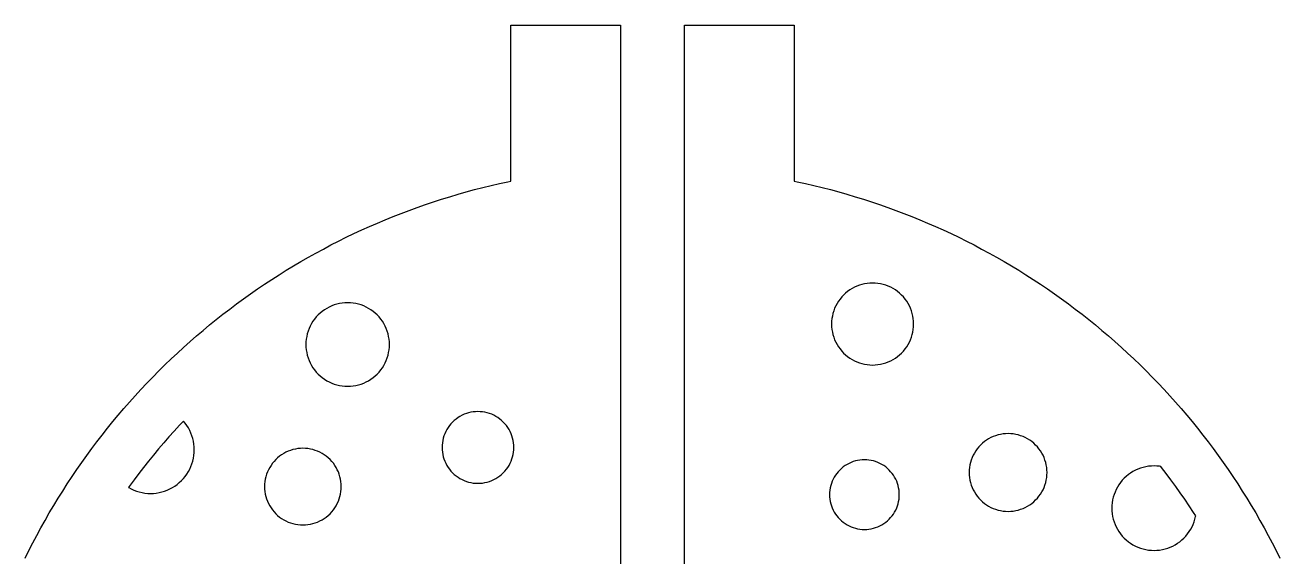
# Model space of a CAD drawing. Header units: millimetres. Extents: x -34 to 108, y -34 to 42.
# Drawn here: x -31 to 31, y 15.2 to 41.5 of the extents above; entities that cross this region are included whole.
import ezdxf

# ---------------------------------------------------------------- set-up
doc = ezdxf.new("R2010")
doc.units = ezdxf.units.MM
doc.layers.add('CUT', color=1, linetype='Continuous')

msp = doc.modelspace()

# ---------------------------------------------------------------- linework, layer by layer
at = {"layer": 'CUT'}
for points in [[(-31.004, 15.132), (-30.816, 15.512), (-30.624, 15.889), (-30.426, 16.263), (-30.224, 16.635), (-30.018, 17.005), (-29.807, 17.372), (-29.592, 17.737), (-29.372, 18.098), (-29.147, 18.457), (-28.919, 18.814), (-28.686, 19.167), (-28.448, 19.518), (-28.207, 19.865), (-27.961, 20.21), (-27.711, 20.552), (-27.456, 20.89), (-27.198, 21.225), (-26.935, 21.558), (-26.669, 21.887), (-26.398, 22.212), (-26.124, 22.534), (-25.845, 22.853), (-25.563, 23.169), (-25.277, 23.481), (-24.987, 23.789), (-24.693, 24.094), (-24.395, 24.395), (-24.094, 24.693), (-23.789, 24.987), (-23.481, 25.277), (-23.169, 25.563), (-22.853, 25.845), (-22.534, 26.124), (-22.212, 26.398), (-21.887, 26.669), (-21.558, 26.935), (-21.225, 27.198), (-20.89, 27.456), (-20.552, 27.711), (-20.21, 27.961), (-19.865, 28.207), (-19.518, 28.448), (-19.167, 28.686), (-18.814, 28.919), (-18.457, 29.147), (-18.098, 29.372), (-17.737, 29.592), (-17.372, 29.807), (-17.005, 30.018), (-16.635, 30.224), (-16.263, 30.426), (-15.889, 30.624), (-15.512, 30.816), (-15.132, 31.004), (-14.751, 31.188), (-14.367, 31.366), (-13.981, 31.54), (-13.593, 31.709), (-13.203, 31.874), (-12.81, 32.033), (-12.416, 32.188), (-12.02, 32.338), (-11.623, 32.483), (-11.223, 32.623), (-10.822, 32.759), (-10.419, 32.889), (-10.015, 33.014), (-9.609, 33.135), (-9.202, 33.25), (-8.793, 33.361), (-8.383, 33.466), (-7.972, 33.566), (-7.559, 33.662), (-7.145, 33.752), (-7, 33.782), (-7, 41.5), (-1.587, 41.5), (-1.587, 3.5)], [(1.587, 3.5), (1.587, 41.5), (7, 41.5), (7, 33.782), (7.145, 33.752), (7.559, 33.662), (7.972, 33.566), (8.383, 33.466), (8.793, 33.361), (9.202, 33.25), (9.609, 33.135), (10.015, 33.014), (10.419, 32.889), (10.822, 32.759), (11.223, 32.623), (11.623, 32.483), (12.02, 32.338), (12.416, 32.188), (12.81, 32.033), (13.203, 31.874), (13.593, 31.709), (13.981, 31.54), (14.367, 31.366), (14.751, 31.188), (15.132, 31.004), (15.512, 30.816), (15.889, 30.624), (16.263, 30.426), (16.635, 30.224), (17.005, 30.018), (17.372, 29.807), (17.737, 29.592), (18.098, 29.372), (18.457, 29.147), (18.814, 28.919), (19.167, 28.686), (19.518, 28.448), (19.865, 28.207), (20.21, 27.961), (20.552, 27.711), (20.89, 27.456), (21.225, 27.198), (21.558, 26.935), (21.887, 26.669), (22.212, 26.398), (22.534, 26.124), (22.853, 25.845), (23.169, 25.563), (23.481, 25.277), (23.789, 24.987), (24.094, 24.693), (24.395, 24.395), (24.693, 24.094), (24.987, 23.789), (25.277, 23.481), (25.563, 23.169), (25.845, 22.853), (26.124, 22.534), (26.398, 22.212), (26.669, 21.887), (26.935, 21.558), (27.198, 21.225), (27.456, 20.89), (27.711, 20.552), (27.961, 20.21), (28.207, 19.865), (28.448, 19.518), (28.686, 19.167), (28.919, 18.814), (29.147, 18.457), (29.372, 18.098), (29.592, 17.737), (29.807, 17.372), (30.018, 17.005), (30.224, 16.635), (30.426, 16.263), (30.624, 15.889), (30.816, 15.512), (31.004, 15.132)]]:
    msp.add_lwpolyline(points, dxfattribs=at)
for points in [[(12.75, 25.94), (12.796, 26.064), (12.835, 26.191), (12.865, 26.321), (12.887, 26.452), (12.9, 26.584), (12.904, 26.716), (12.9, 26.849), (12.887, 26.981), (12.865, 27.112), (12.835, 27.241), (12.796, 27.368), (12.75, 27.492), (12.695, 27.613), (12.632, 27.73), (12.562, 27.843), (12.485, 27.951), (12.401, 28.054), (12.31, 28.15), (12.213, 28.241), (12.11, 28.325), (12.003, 28.403), (11.89, 28.473), (11.773, 28.535), (11.652, 28.59), (11.528, 28.637), (11.401, 28.675), (11.272, 28.705), (11.141, 28.727), (11.009, 28.74), (10.876, 28.744), (10.743, 28.74), (10.611, 28.727), (10.48, 28.705), (10.351, 28.675), (10.224, 28.637), (10.1, 28.59), (9.979, 28.535), (9.862, 28.473), (9.749, 28.403), (9.641, 28.325), (9.539, 28.241), (9.442, 28.15), (9.351, 28.054), (9.267, 27.951), (9.19, 27.843), (9.12, 27.73), (9.057, 27.613), (9.002, 27.492), (8.955, 27.368), (8.917, 27.241), (8.887, 27.112), (8.865, 26.981), (8.852, 26.849), (8.848, 26.716), (8.852, 26.584), (8.865, 26.452), (8.887, 26.321), (8.917, 26.191), (8.955, 26.064), (9.002, 25.94), (9.057, 25.819), (9.12, 25.702), (9.19, 25.59), (9.267, 25.482), (9.351, 25.379), (9.442, 25.282), (9.539, 25.192), (9.641, 25.107), (9.749, 25.03), (9.862, 24.96), (9.979, 24.897), (10.1, 24.843), (10.224, 24.796), (10.351, 24.757), (10.48, 24.727), (10.611, 24.706), (10.743, 24.693), (10.876, 24.688), (11.009, 24.693), (11.141, 24.706), (11.272, 24.727), (11.401, 24.757), (11.528, 24.796), (11.652, 24.843), (11.773, 24.897), (11.89, 24.96), (12.003, 25.03), (12.11, 25.107), (12.213, 25.192), (12.31, 25.282), (12.401, 25.379), (12.485, 25.482), (12.562, 25.59), (12.632, 25.702), (12.695, 25.819), (12.75, 25.94)], [(-13.108, 25.039), (-13.068, 25.168), (-13.038, 25.3), (-13.016, 25.433), (-13.003, 25.568), (-12.998, 25.703), (-13.003, 25.838), (-13.016, 25.972), (-13.038, 26.105), (-13.068, 26.237), (-13.108, 26.366), (-13.155, 26.493), (-13.211, 26.616), (-13.275, 26.735), (-13.346, 26.85), (-13.425, 26.96), (-13.511, 27.064), (-13.603, 27.163), (-13.702, 27.255), (-13.806, 27.341), (-13.916, 27.42), (-14.031, 27.491), (-14.15, 27.555), (-14.273, 27.61), (-14.399, 27.658), (-14.529, 27.697), (-14.66, 27.728), (-14.794, 27.75), (-14.928, 27.763), (-15.063, 27.768), (-15.198, 27.763), (-15.333, 27.75), (-15.466, 27.728), (-15.598, 27.697), (-15.727, 27.658), (-15.853, 27.61), (-15.976, 27.555), (-16.096, 27.491), (-16.21, 27.42), (-16.32, 27.341), (-16.425, 27.255), (-16.523, 27.163), (-16.616, 27.064), (-16.701, 26.96), (-16.78, 26.85), (-16.852, 26.735), (-16.915, 26.616), (-16.971, 26.493), (-17.019, 26.366), (-17.058, 26.237), (-17.089, 26.105), (-17.111, 25.972), (-17.124, 25.838), (-17.128, 25.703), (-17.124, 25.568), (-17.111, 25.433), (-17.089, 25.3), (-17.058, 25.168), (-17.019, 25.039), (-16.971, 24.912), (-16.915, 24.789), (-16.852, 24.67), (-16.78, 24.555), (-16.701, 24.445), (-16.616, 24.341), (-16.523, 24.242), (-16.425, 24.15), (-16.32, 24.064), (-16.21, 23.986), (-16.096, 23.914), (-15.976, 23.85), (-15.853, 23.795), (-15.727, 23.747), (-15.598, 23.708), (-15.466, 23.677), (-15.333, 23.655), (-15.198, 23.642), (-15.063, 23.638), (-14.928, 23.642), (-14.794, 23.655), (-14.66, 23.677), (-14.529, 23.708), (-14.399, 23.747), (-14.273, 23.795), (-14.15, 23.85), (-14.031, 23.914), (-13.916, 23.986), (-13.806, 24.064), (-13.702, 24.15), (-13.603, 24.242), (-13.511, 24.341), (-13.425, 24.445), (-13.346, 24.555), (-13.275, 24.67), (-13.211, 24.789), (-13.155, 24.912), (-13.108, 25.039)], [(-6.987, 19.933), (-6.946, 20.041), (-6.913, 20.152), (-6.886, 20.265), (-6.867, 20.38), (-6.856, 20.495), (-6.852, 20.611), (-6.856, 20.727), (-6.867, 20.843), (-6.886, 20.957), (-6.913, 21.07), (-6.946, 21.181), (-6.987, 21.29), (-7.035, 21.396), (-7.09, 21.498), (-7.151, 21.597), (-7.219, 21.691), (-7.292, 21.781), (-7.372, 21.865), (-7.457, 21.945), (-7.546, 22.018), (-7.641, 22.086), (-7.739, 22.147), (-7.841, 22.202), (-7.947, 22.25), (-8.056, 22.291), (-8.167, 22.324), (-8.28, 22.351), (-8.394, 22.37), (-8.51, 22.381), (-8.626, 22.385), (-8.742, 22.381), (-8.857, 22.37), (-8.972, 22.351), (-9.085, 22.324), (-9.196, 22.291), (-9.305, 22.25), (-9.41, 22.202), (-9.513, 22.147), (-9.611, 22.086), (-9.706, 22.018), (-9.795, 21.945), (-9.88, 21.865), (-9.959, 21.781), (-10.033, 21.691), (-10.101, 21.597), (-10.162, 21.498), (-10.217, 21.396), (-10.265, 21.29), (-10.305, 21.181), (-10.339, 21.07), (-10.365, 20.957), (-10.384, 20.843), (-10.396, 20.727), (-10.4, 20.611), (-10.396, 20.495), (-10.384, 20.38), (-10.365, 20.265), (-10.339, 20.152), (-10.305, 20.041), (-10.265, 19.933), (-10.217, 19.827), (-10.162, 19.724), (-10.101, 19.626), (-10.033, 19.532), (-9.959, 19.442), (-9.88, 19.357), (-9.795, 19.278), (-9.706, 19.204), (-9.611, 19.137), (-9.513, 19.075), (-9.41, 19.021), (-9.305, 18.973), (-9.196, 18.932), (-9.085, 18.898), (-8.972, 18.872), (-8.857, 18.853), (-8.742, 18.841), (-8.626, 18.838), (-8.51, 18.841), (-8.394, 18.853), (-8.28, 18.872), (-8.167, 18.898), (-8.056, 18.932), (-7.947, 18.973), (-7.841, 19.021), (-7.739, 19.075), (-7.641, 19.137), (-7.546, 19.204), (-7.457, 19.278), (-7.372, 19.357), (-7.292, 19.442), (-7.219, 19.532), (-7.151, 19.626), (-7.09, 19.724), (-7.035, 19.827), (-6.987, 19.933)], [(-22.812, 19.67), (-22.762, 19.802), (-22.721, 19.937), (-22.689, 20.075), (-22.666, 20.214), (-22.652, 20.355), (-22.648, 20.496), (-22.652, 20.637), (-22.666, 20.778), (-22.689, 20.917), (-22.721, 21.055), (-22.762, 21.19), (-22.812, 21.322), (-22.87, 21.451), (-22.937, 21.575), (-23.012, 21.695), (-23.094, 21.81), (-23.18, 21.915), (-23.372, 21.711), (-23.636, 21.423), (-23.897, 21.131), (-24.155, 20.836), (-24.409, 20.538), (-24.659, 20.237), (-24.905, 19.933), (-25.148, 19.626), (-25.387, 19.316), (-25.622, 19.003), (-25.854, 18.687), (-25.893, 18.632), (-25.885, 18.627), (-25.761, 18.56), (-25.632, 18.502), (-25.5, 18.452), (-25.365, 18.411), (-25.227, 18.379), (-25.088, 18.356), (-24.947, 18.342), (-24.806, 18.338), (-24.665, 18.342), (-24.524, 18.356), (-24.385, 18.379), (-24.248, 18.411), (-24.112, 18.452), (-23.98, 18.502), (-23.852, 18.56), (-23.727, 18.627), (-23.607, 18.701), (-23.492, 18.784), (-23.383, 18.873), (-23.28, 18.97), (-23.183, 19.073), (-23.094, 19.182), (-23.012, 19.297), (-22.937, 19.417), (-22.87, 19.541), (-22.812, 19.67)], [(19.35, 18.637), (19.394, 18.754), (19.431, 18.875), (19.46, 18.997), (19.48, 19.122), (19.492, 19.247), (19.497, 19.372), (19.492, 19.498), (19.48, 19.623), (19.46, 19.748), (19.431, 19.87), (19.394, 19.991), (19.35, 20.108), (19.298, 20.223), (19.239, 20.334), (19.172, 20.441), (19.099, 20.543), (19.019, 20.64), (18.933, 20.732), (18.842, 20.818), (18.744, 20.898), (18.642, 20.971), (18.535, 21.038), (18.424, 21.097), (18.31, 21.149), (18.192, 21.193), (18.071, 21.23), (17.949, 21.258), (17.825, 21.279), (17.7, 21.291), (17.574, 21.295), (17.448, 21.291), (17.323, 21.279), (17.199, 21.258), (17.076, 21.23), (16.956, 21.193), (16.838, 21.149), (16.723, 21.097), (16.612, 21.038), (16.506, 20.971), (16.403, 20.898), (16.306, 20.818), (16.214, 20.732), (16.128, 20.64), (16.048, 20.543), (15.975, 20.441), (15.909, 20.334), (15.849, 20.223), (15.797, 20.108), (15.753, 19.991), (15.716, 19.87), (15.688, 19.748), (15.667, 19.623), (15.655, 19.498), (15.651, 19.372), (15.655, 19.247), (15.667, 19.122), (15.688, 18.997), (15.716, 18.875), (15.753, 18.754), (15.797, 18.637), (15.849, 18.522), (15.909, 18.411), (15.975, 18.304), (16.048, 18.202), (16.128, 18.105), (16.214, 18.013), (16.306, 17.927), (16.403, 17.847), (16.506, 17.774), (16.612, 17.707), (16.723, 17.648), (16.838, 17.596), (16.956, 17.552), (17.076, 17.515), (17.199, 17.487), (17.323, 17.466), (17.448, 17.454), (17.574, 17.45), (17.7, 17.454), (17.825, 17.466), (17.949, 17.487), (18.071, 17.515), (18.192, 17.552), (18.31, 17.596), (18.424, 17.648), (18.535, 17.707), (18.642, 17.774), (18.744, 17.847), (18.842, 17.927), (18.933, 18.013), (19.019, 18.105), (19.099, 18.202), (19.172, 18.304), (19.239, 18.411), (19.298, 18.522), (19.35, 18.637)], [(-15.481, 18.065), (-15.445, 18.184), (-15.417, 18.304), (-15.397, 18.427), (-15.385, 18.55), (-15.38, 18.674), (-15.385, 18.798), (-15.397, 18.921), (-15.417, 19.044), (-15.445, 19.164), (-15.481, 19.283), (-15.525, 19.399), (-15.576, 19.512), (-15.634, 19.621), (-15.7, 19.727), (-15.772, 19.827), (-15.851, 19.923), (-15.935, 20.014), (-16.026, 20.099), (-16.122, 20.177), (-16.223, 20.249), (-16.328, 20.315), (-16.437, 20.373), (-16.55, 20.425), (-16.666, 20.468), (-16.785, 20.504), (-16.906, 20.532), (-17.028, 20.553), (-17.151, 20.565), (-17.275, 20.569), (-17.399, 20.565), (-17.523, 20.553), (-17.645, 20.532), (-17.766, 20.504), (-17.884, 20.468), (-18, 20.425), (-18.113, 20.373), (-18.223, 20.315), (-18.328, 20.249), (-18.429, 20.177), (-18.524, 20.099), (-18.615, 20.014), (-18.7, 19.923), (-18.778, 19.827), (-18.851, 19.727), (-18.916, 19.621), (-18.975, 19.512), (-19.026, 19.399), (-19.069, 19.283), (-19.105, 19.164), (-19.134, 19.044), (-19.154, 18.921), (-19.166, 18.798), (-19.17, 18.674), (-19.166, 18.55), (-19.154, 18.427), (-19.134, 18.304), (-19.105, 18.184), (-19.069, 18.065), (-19.026, 17.949), (-18.975, 17.836), (-18.916, 17.727), (-18.851, 17.621), (-18.778, 17.521), (-18.7, 17.425), (-18.615, 17.334), (-18.524, 17.249), (-18.429, 17.171), (-18.328, 17.099), (-18.223, 17.033), (-18.113, 16.975), (-18, 16.923), (-17.884, 16.88), (-17.766, 16.844), (-17.645, 16.816), (-17.523, 16.795), (-17.399, 16.783), (-17.275, 16.779), (-17.151, 16.783), (-17.028, 16.795), (-16.906, 16.816), (-16.785, 16.844), (-16.666, 16.88), (-16.55, 16.923), (-16.437, 16.975), (-16.328, 17.033), (-16.223, 17.099), (-16.122, 17.171), (-16.026, 17.249), (-15.935, 17.334), (-15.851, 17.425), (-15.772, 17.521), (-15.7, 17.621), (-15.634, 17.727), (-15.576, 17.836), (-15.525, 17.949), (-15.481, 18.065)], [(12.106, 17.723), (12.138, 17.831), (12.164, 17.941), (12.182, 18.053), (12.193, 18.165), (12.197, 18.278), (12.193, 18.39), (12.182, 18.502), (12.164, 18.614), (12.138, 18.724), (12.106, 18.832), (12.066, 18.937), (12.019, 19.04), (11.966, 19.139), (11.907, 19.235), (11.841, 19.327), (11.769, 19.414), (11.692, 19.496), (11.61, 19.573), (11.523, 19.645), (11.431, 19.711), (11.335, 19.77), (11.236, 19.823), (11.133, 19.87), (11.027, 19.91), (10.92, 19.942), (10.81, 19.968), (10.698, 19.986), (10.586, 19.997), (10.473, 20.001), (10.361, 19.997), (10.248, 19.986), (10.137, 19.968), (10.027, 19.942), (9.919, 19.91), (9.814, 19.87), (9.711, 19.823), (9.612, 19.77), (9.516, 19.711), (9.424, 19.645), (9.337, 19.573), (9.255, 19.496), (9.178, 19.414), (9.106, 19.327), (9.04, 19.235), (8.981, 19.139), (8.928, 19.04), (8.881, 18.937), (8.841, 18.832), (8.809, 18.724), (8.783, 18.614), (8.765, 18.502), (8.753, 18.39), (8.75, 18.278), (8.753, 18.165), (8.765, 18.053), (8.783, 17.941), (8.809, 17.831), (8.841, 17.723), (8.881, 17.618), (8.928, 17.515), (8.981, 17.416), (9.04, 17.32), (9.106, 17.228), (9.178, 17.141), (9.255, 17.059), (9.337, 16.982), (9.424, 16.91), (9.516, 16.844), (9.612, 16.785), (9.711, 16.732), (9.814, 16.685), (9.919, 16.645), (10.027, 16.613), (10.137, 16.587), (10.248, 16.569), (10.361, 16.558), (10.473, 16.554), (10.586, 16.558), (10.698, 16.569), (10.81, 16.587), (10.92, 16.613), (11.027, 16.645), (11.133, 16.685), (11.236, 16.732), (11.335, 16.785), (11.431, 16.844), (11.523, 16.91), (11.61, 16.982), (11.692, 17.059), (11.769, 17.141), (11.841, 17.228), (11.907, 17.32), (11.966, 17.416), (12.019, 17.515), (12.066, 17.618), (12.106, 17.723)], [(26.662, 16.684), (26.718, 16.809), (26.766, 16.937), (26.806, 17.068), (26.837, 17.201), (26.843, 17.235), (26.739, 17.396), (26.524, 17.723), (26.304, 18.047), (26.081, 18.368), (25.854, 18.687), (25.622, 19.003), (25.387, 19.316), (25.148, 19.626), (25.113, 19.671), (25.061, 19.679), (24.925, 19.693), (24.788, 19.697), (24.651, 19.693), (24.515, 19.679), (24.381, 19.657), (24.247, 19.626), (24.117, 19.587), (23.989, 19.538), (23.864, 19.482), (23.744, 19.417), (23.627, 19.345), (23.516, 19.266), (23.411, 19.179), (23.311, 19.085), (23.217, 18.986), (23.131, 18.88), (23.051, 18.769), (22.979, 18.653), (22.914, 18.532), (22.858, 18.408), (22.81, 18.28), (22.77, 18.149), (22.739, 18.016), (22.717, 17.881), (22.703, 17.745), (22.699, 17.608), (22.703, 17.472), (22.717, 17.336), (22.739, 17.201), (22.77, 17.068), (22.81, 16.937), (22.858, 16.809), (22.914, 16.684), (22.979, 16.564), (23.051, 16.448), (23.131, 16.337), (23.217, 16.231), (23.311, 16.131), (23.411, 16.038), (23.516, 15.951), (23.627, 15.871), (23.744, 15.799), (23.864, 15.735), (23.989, 15.678), (24.117, 15.63), (24.247, 15.59), (24.381, 15.559), (24.515, 15.537), (24.651, 15.524), (24.788, 15.519), (24.925, 15.524), (25.061, 15.537), (25.196, 15.559), (25.329, 15.59), (25.46, 15.63), (25.588, 15.678), (25.712, 15.735), (25.833, 15.799), (25.949, 15.871), (26.06, 15.951), (26.166, 16.038), (26.265, 16.131), (26.359, 16.231), (26.445, 16.337), (26.525, 16.448), (26.597, 16.564), (26.662, 16.684)]]:
    msp.add_lwpolyline(points, close=True, dxfattribs=at)

doc.saveas('drawing.dxf')
